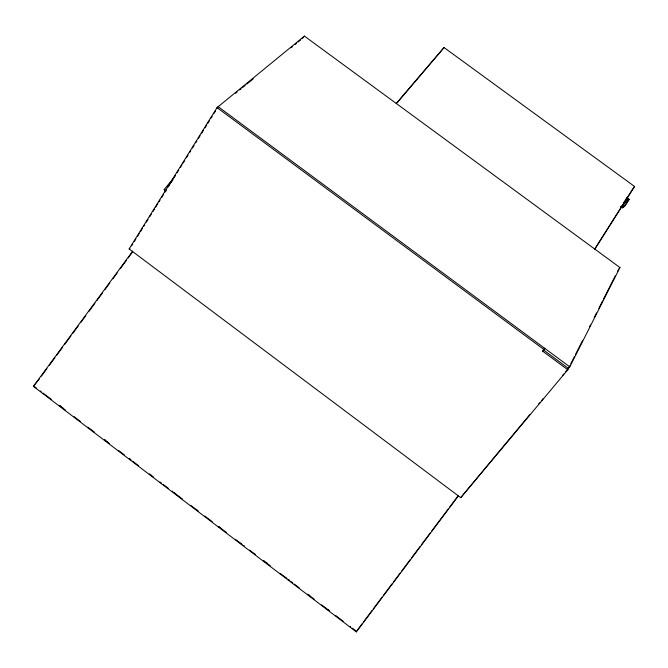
<?xml version="1.0" encoding="UTF-8"?>
<svg xmlns="http://www.w3.org/2000/svg" width="668" height="668" viewBox="0 0 668 668"><rect width="100%" height="100%" fill="white"/><g stroke="black" fill="none" stroke-linecap="round" stroke-linejoin="round"><path stroke-width="1" d="M132.757 251.068L33.4 386.371L356.361 631.903L356.445 631.335L352.303 628.179M620.564 206.662C624.279 210.036 627.185 201.845 629.064 199.34L626.551 197.503M565.763 371.633L569.762 366.857L619.954 267.551L304.416 36.097L217.05 107.623L129.133 248.955L460.728 497.668L529.724 414.711M304.416 36.097L302.195 38.677M460.728 497.668L567.775 369.755L569.837 365.672M570.773 363.826L574.522 356.428M575.457 354.574L582.471 340.705M589.493 326.836L590.428 324.982M594.169 317.584L596.507 312.966M598.845 308.34L602.594 300.942M603.53 299.089L615.228 275.976M617.566 271.35L618.501 269.505M542.7 351.193L544.704 348.312L542.7 351.193L567.775 369.755M594.612 249.573L634.6 186.506L444.045 47.553L396.992 102.93M131.546 245.924L132.64 244.162M134.285 241.515L135.93 238.877M137.575 236.23L139.22 233.591M140.322 231.829L142.509 228.297M143.612 226.536L144.706 224.774M146.35 222.135L147.995 219.488M149.64 216.841L151.285 214.203M152.93 211.556L154.575 208.917M155.669 207.155L157.865 203.623M158.959 201.861L160.061 200.099M161.706 197.461L163.351 194.814M164.996 192.175L166.641 189.528M168.286 186.881L169.931 184.243M171.025 182.481L172.67 179.834M174.315 177.187L175.417 175.425M177.062 172.787L178.707 170.14M180.352 167.501L181.997 164.854M183.09 163.092L184.735 160.445M186.38 157.807L188.025 155.16M189.67 152.521L190.764 150.751M192.409 148.112L194.054 145.465M195.699 142.827L196.801 141.065M198.446 138.418L200.091 135.771M201.736 133.132L203.381 130.485M205.026 127.847L206.671 125.2M207.765 123.438L209.41 120.791M211.055 118.152L212.157 116.391M213.802 113.744L215.447 111.097M217.092 108.458L218.185 106.696L569.762 366.857M594.954 248.571L633.247 188.184M39.554 378.664L33.4 386.371M41.399 376.142L46.944 368.594M49.407 365.237L54.951 357.689M56.805 355.167L62.349 347.619M64.813 344.262L70.975 335.87M72.82 333.357L78.365 325.8M80.828 322.444L85.763 315.73M88.844 311.538L95.006 303.147M96.852 300.633L102.396 293.077M104.859 289.72L109.786 283.015M112.867 278.815L117.184 272.945M120.265 268.745L126.427 260.361M128.273 257.84L132.581 251.97M357.071 630.5L362.064 623.845M363.317 622.175L372.051 610.527M373.303 608.865L382.046 597.209M383.29 595.547L392.032 583.899M393.285 582.229L400.149 573.077M401.401 571.416L410.135 559.767M411.388 558.097L420.13 546.449M421.374 544.787L430.117 533.131M431.369 531.469L448.22 508.999M449.472 507.338L458.215 495.681M356.361 631.903L458.298 496.032M165.848 191.248L164.211 189.495L174.791 176.694M168.336 185.362L172.954 179.775M538.4 404.34L539.736 402.746M541.74 400.357L543.076 398.763M562.431 375.625L563.767 374.03M396.149 103.565L444.045 47.553M618.969 268.578L619.954 267.551M633.807 187.307L634.6 186.506M235.57 93.295L237.173 91.975M239.587 90.005L241.19 88.685M242.793 87.374L245.198 85.395M246.809 84.085L253.23 78.816M290.956 47.896L292.559 46.576M294.972 44.606L296.575 43.286M298.178 41.967L300.592 39.996M129.133 248.955L129.901 248.571M629.064 199.34L626.843 198.304M289.862 580.342L288.476 579.624M266.407 562.715L267.066 563.015M243.661 545.422L244.329 545.731M329.224 610.468L327.763 609.525M198.304 510.945L196.801 509.968M175.709 493.769L174.198 492.784M130.652 459.517L129.124 458.524M107.423 441.982L108.199 442.45M62.65 407.948L63.443 408.424M40.339 390.98L41.132 391.465M220.215 527.728L218.745 526.609M626.475 197.845L628.997 199.69M626.175 198.454L628.697 200.3M625.665 199.298L628.187 201.143M624.981 200.316L627.502 202.162M624.163 201.427L626.693 203.272M623.286 202.563L625.816 204.408M623.236 204.266L624.922 205.493M622.392 205.218L624.079 206.454M621.666 205.978L623.344 207.205M621.09 206.495L622.768 207.723M620.714 206.721L622.392 207.957M217.05 107.623L544.011 349.598M543.284 349.832L568.435 368.444M164.211 189.495L165.681 190.597M34.836 386.839L36.498 388.1M43.128 393.143L51.411 399.447M59.703 405.743L65.506 410.16M73.797 416.456L80.427 421.5M87.884 427.169L94.514 432.213M104.467 439.778L109.435 443.552M118.553 450.482L124.357 454.9M129.333 458.674L130.986 459.935M132.648 461.196L138.451 465.613M149.223 473.804L153.364 476.952M160.003 481.995L161.656 483.256M163.318 484.509L168.286 488.291M174.089 492.708L182.381 499.004M190.672 505.309L197.302 510.352M204.759 516.022L212.224 521.691M218.853 526.735L226.31 532.404M235.428 539.335L241.231 543.744M249.523 550.048L255.318 554.457M263.609 560.761L270.239 565.796M280.193 573.361L285.161 577.144M290.964 581.552L292.626 582.813M294.279 584.074L299.256 587.857M307.539 594.153L314.177 599.196M321.634 604.866L329.09 610.535M335.728 615.579L343.185 621.248M349.965 626.367L350.7 626.968M264.92 561.755L263.559 560.552M242.167 544.453L240.814 543.259M150.935 475.057L151.636 475.633M309.852 595.873L308.658 594.629M287.006 578.496L285.829 577.277M105.978 440.88L104.976 439.795M61.205 406.845L60.254 405.793M172.419 491.072L172.887 491.623"/></g></svg>
